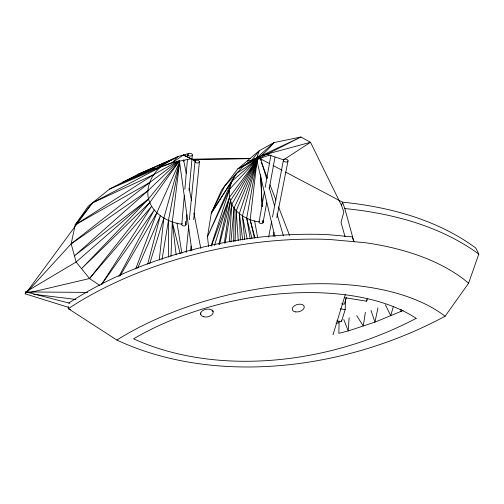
<?xml version="1.0" encoding="UTF-8"?>
<svg xmlns="http://www.w3.org/2000/svg" width="504" height="504" viewBox="0 0 504 504"><rect width="100%" height="100%" fill="white"/><g stroke="black" fill="none" stroke-linecap="round" stroke-linejoin="round"><path stroke-width="0.76" d="M345.038 236.628L341.013 222.466L343.86 212.026L341.573 205.607L310.502 142.285L300.951 137.019L273.956 142.588C263.699 155.465 250.217 164.644 236.508 173.433C231.563 180.312 228.507 188.609 229.509 197.159L218.912 244.434M344.364 297.631L366.673 301.178L366.691 299.647M233.705 241.523L234.121 207.837L256.832 160.102A2.111 1.556 -15.4 0 1 257.613 158.949L300.951 137.019L251.685 160.247L243.224 166.301L237.806 168.884L221.558 190.096L211.302 213.148L207.472 236.741L208.593 246.563M339.091 321.054L338.864 333.346L348.214 330.952L374.945 322.144L403.156 310.495M336.804 320.916L341.447 321.653L345.19 309.626L345.555 298.96M235.072 241.435L236.181 210.829L256.983 160.889L256.832 160.102L231.79 204.454L225.238 242.909M170.988 256.36L172.292 221.993L179.689 161.809A2.167 1.619 -8.9 0 1 179.456 160.996M341.447 321.653L341.504 320.135M229.408 241.87L231.79 204.454L229.509 197.159L257.746 158.836L256.782 157.828L259.214 150.74L273.956 142.588L256.782 157.828M349.152 317.696L348.214 330.952L343.772 319.473M184.313 195.508L181.799 224.223C167.441 222.163 152.561 213.721 148.491 198.948C145.669 186.247 152.277 173.149 162.382 165.589M184.855 189.302L187.438 159.806M187.708 156.706L187.91 154.375M185.9 224.834L186.839 214.641M189.088 190.329L192.345 155.049A2.249 1.411 5.8 0 0 189.29 153.348A2.249 1.411 5.8 0 0 188.748 155.749A2.249 1.411 5.8 0 0 192.345 155.049M230.882 242.021L234.121 207.837M186.14 252.567L188.729 226.038M189.334 219.794L195.042 161.267M190.569 250.847L191.035 246.166M193.668 219.649L199.395 161.923A2.199 1.399 6.2 0 0 196.384 160.247A2.199 1.399 6.2 0 0 195.88 162.622A2.199 1.399 6.2 0 0 199.395 161.923M159.245 260.121L163.813 218.169L179.689 161.809L156.782 212.896L135.696 268.89M257.261 161.211A2.111 1.556 -15.4 0 1 256.983 160.889L250.173 219.763L250.57 222.863M224.293 243.281L230.567 200.529L257.746 158.836L251.685 160.247L247.735 160.467L248.195 162.742L237.806 168.884L259.214 150.74L251.685 160.247M365.362 312.322L363.302 325.981L356.668 315.605M161.992 259.648L168.493 220.279L179.689 161.809M264.38 191.986L259.056 221.955C248.069 220.191 237.126 214.628 231.79 204.454M265.198 187.375L270.932 155.1M250.211 238.972L246.702 218.081L256.983 160.889L239.368 213.476L240.377 240.011M263.057 222.554L266.698 202.589M269.218 188.767L274.964 157.286M268.626 237.176L271.58 221.779M272.469 217.161L283.424 160.203M273.143 236.263L273.899 232.42M276.784 217.81L288.023 160.896M377.962 307.793L374.945 322.144L371.007 310.42M99.918 285.541L89.523 278.536L76.123 262.023L71.171 243.829L75.191 224.904L88.194 206.293L109.582 189.063L138.197 174.22L173.363 158.741L158.073 167.473L178.038 156.486L188.786 153.493M219.517 244.547L230.567 200.529M147.666 264.115L160.373 215.586L137.661 268.134M244.679 239.52L242.424 216.002L256.983 160.889M341.573 205.607L342.506 202.136L285.554 172.066M393.277 306.779L390.726 315.724L385.358 304.643M333.056 334.688L345.265 294.683M346.387 297.549L344.333 304.214L341.643 303.786M149.65 263.85L163.813 218.169M214.483 245.48L229.509 197.159L211.365 246.021M211.138 245.895L229.522 189.29L257.746 158.836L248.195 162.742M401.6 310.01L401.108 311.503L400.882 309.166M366.673 301.178L367.416 298.973M68.267 306.426L68.323 308.656L116.852 340.043A219.076 112.335 -12.6 0 1 445.101 316.247L468.588 283.204L478.8 254.111L475.808 248.037C437.289 219.637 389.516 206.968 342.506 202.136L344.812 208.549L353.928 241.674L352.22 236.88L327.909 234.631A259.629 138.058 -12.1 0 0 68.815 303.043M231.878 181.238L211.302 213.148L224.759 185.913L243.224 166.301L257.746 158.836L231.878 181.238L207.472 236.741L229.522 189.29M118.868 276.589L154.337 209.84L101.474 284.703M120.204 275.694L156.782 212.896M211.302 213.148L236.508 173.433M101.411 284.666L151.572 206.394L89.523 278.536L28.778 292.811M89.523 278.536L149.915 202.387L179.386 160.984M26.321 292.679L92.421 202.892L159.944 167.41L174.478 161.91M178.403 161.116L149.455 182.687L75.191 224.904L92.421 202.892L153.575 174.705L178.233 160.864M179.311 160.915L148.491 198.948L81.528 268.689L149.915 202.387M26.8 292.37L71.171 243.829L149.455 182.687M87.665 292.402L25.817 291.929L76.123 262.023L148.491 198.948L74.441 255.849L147.748 190.909L179.172 160.782M186.322 156.65L188.087 155.226M186.146 156.574L187.992 155.182M183.412 154.993L172.381 162.609L138.197 174.22L168.248 161.217L178.038 156.486L172.381 162.609L191.312 158.722L195.199 160.927L183.412 154.993L191.312 158.722M71.171 243.829L147.748 190.909M75.191 224.904L153.575 174.705M149.108 170.056L122.875 182.171L154.867 168.141M157.613 166.125L168.248 161.217M155.61 167.989L109.582 189.063L159.944 167.41M269.249 155.068L259.85 158.495L254.35 158.565M257.897 158.747L259.85 158.495L269.577 163.63M261.437 155.623L269.69 153.329M336.011 323.429L339.022 322.661M191.438 159.384L250.419 158.615M191.822 159.251L250.318 158.59M254.218 158.546L260.152 158.628A0.699 0.517 -15.5 0 1 260.278 158.993M344.812 208.549C392.005 213.274 440.017 225.754 478.8 254.111M33.674 294.267L75.871 299.445M340.231 308.845L345.19 309.626M26.013 291.898L69.911 303.301M25.307 293.838L68.5 307.371M273.048 165.463L282.076 170.232M260.007 158.546L260.536 158.873A2.111 1.556 -15.4 0 1 260.82 160.404M261.267 162.156L267.485 178.265M270.024 184.855L275.965 200.227M278.504 206.816L289.529 235.368M260.952 159.579L266.509 178.435M269.174 187.488L274.504 205.594M276.948 213.898L283.393 235.778M255.005 237.831L250.173 219.763L254.388 238.071M246.702 218.081L252.019 238.562M180.23 253.833L172.292 221.993L176.142 254.791M256.838 160.511L274.995 236.905M242.424 216.002L247.155 238.991M183.721 160.461L186.266 173.578M189.113 188.231L191.507 200.573M193.908 212.915L200.8 248.396M212.782 310.105L213.079 311.642M254.627 220.859L257.702 237.812M177.055 223.108L181.862 253.304M179.5 161.419L191.879 250.79M200.485 312.959L200.699 314.509M239.368 213.476L242.657 239.967M236.181 210.829L238.272 240.584M260.536 174.8L262.212 206.653M262.943 220.632L263.025 222.188L262.949 220.613M184.376 195.439L184.458 197.007M185.743 221.319L185.907 224.456M260.675 175.008L262.244 206.464M168.493 220.279L168.664 257.046M284.193 159.277A2.331 1.455 10.9 0 1 287.929 160.385A2.331 1.455 10.9 0 1 285.39 161.967A2.331 1.455 10.9 0 1 283.796 159.522M445.101 316.247A310.867 222.188 -19.4 0 1 116.852 340.043M262.861 221.829A2.022 1.38 10.2 0 1 262.219 223.505A2.022 1.38 10.2 0 1 259.648 223.121A2.022 1.38 10.2 0 1 259.402 221.313M468.588 283.204A260.845 137.605 -12.1 0 0 365.154 242.689L329.503 239.469A260.845 137.605 -12.1 0 0 68.323 308.656A405.418 322.466 -24.2 0 0 70.453 309.664M185.774 224.091A2.079 1.436 5.1 0 1 184.936 225.805A2.079 1.436 5.1 0 1 182.297 225.414A2.079 1.436 5.1 0 1 182.227 223.562M25.742 293.523A1.033 0.347 -71.7 0 1 25.206 293.612A1.033 0.347 -71.7 0 1 25.578 292.213A1.033 0.347 -71.7 0 1 26.12 292.131M183.532 160.077A2.167 1.619 -8.9 0 1 183.658 161.305M257.531 159.484A0.699 0.517 -15.4 0 1 257.613 158.949L258.086 158.684A0.699 0.517 -15.4 0 1 258.804 158.917M260.026 159.043A0.699 0.517 -15.5 0 1 260.996 159.012A0.699 0.517 -15.5 0 1 260.87 159.768M259.169 158.653A0.699 0.517 -15.5 0 1 259.68 158.483M258.382 158.993A0.699 0.517 -15.4 0 1 258.974 158.464M259.327 158.458A0.699 0.517 -15.4 0 1 259.749 158.817M258.206 158.981A0.699 0.517 -15.4 0 1 259.579 158.804M183.815 160.001A0.718 0.535 -9 0 1 183.651 160.656M310.502 142.285L283.538 159.837L266.692 154.161L310.502 142.285M295.76 311.926A6.18 3.692 -15 0 0 304.277 306.69A6.18 3.692 -15 0 0 294.745 305.582A6.18 3.692 -15 0 0 295.76 311.926M416.153 318.345A196.667 101.802 -12.4 0 0 133.585 338.827A265.028 185.044 -17.8 0 0 416.153 318.345M203.295 316.695A6.363 3.881 -10.5 0 0 213.161 312.656A6.363 3.881 -10.5 0 0 204.196 309.821A6.363 3.881 -10.5 0 0 203.295 316.695"/></g></svg>
